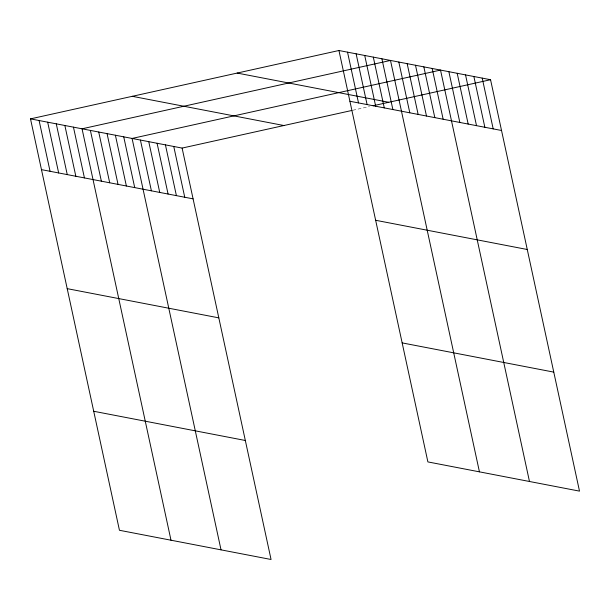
<?xml version="1.0" encoding="UTF-8"?>
<svg xmlns="http://www.w3.org/2000/svg" width="610" height="610" viewBox="0 0 610 610"><rect width="100%" height="100%" fill="white"/><g stroke="black" fill="none" stroke-linecap="round" stroke-linejoin="round"><path stroke-width="0.46" stroke-dasharray="3.05 2.29" d="M352.885 110.235L369.446 106.559"/><path stroke-width="0.91" d="M30.5 118.874L182.108 148.085L271.061 559.492L119.446 530.281L30.5 118.874L338.939 50.508L490.554 79.719L579.5 491.126L427.892 461.915L338.939 50.508M182.108 148.085L351.97 110.441M373.129 105.751L490.554 79.719M237.153 73.063L388.768 102.282M349.919 101.268L501.527 130.487M132.286 96.311L283.894 125.523M375.646 220.279L527.261 249.498M41.472 169.641L193.08 198.852M402.158 342.896L553.766 372.115M67.207 288.652L218.815 317.863M93.719 411.27L245.327 440.481M482.213 78.11L493.185 128.878M473.871 76.509L484.851 127.269M465.537 74.9L476.509 125.66M457.195 73.291L468.175 124.059M448.861 71.683L459.833 122.45M529.472 481.488L440.519 70.081L132.08 138.447L221.026 549.854M432.185 68.472L443.157 119.232M423.843 66.864L434.816 117.631M415.501 65.255L426.482 116.022M407.167 63.654L418.14 114.413M398.826 62.045L409.806 112.812M479.437 471.843L390.491 60.436L82.045 128.809L170.998 540.216M381.898 58.781L392.87 109.548M373.305 57.127L384.285 107.894M364.719 55.472L375.691 106.231M356.126 53.817L367.098 104.577M347.532 52.163L358.512 102.922M173.766 146.484L184.746 197.243M165.432 144.875L176.404 195.642M157.09 143.266L168.07 194.033M148.756 141.657L159.728 192.424M140.414 140.056L151.394 190.816M123.738 136.838L134.711 187.605M115.397 135.237L126.377 185.997M107.063 133.628L118.035 184.388M98.721 132.019L109.701 182.786M90.387 130.41L101.359 181.178M73.459 127.154L84.432 177.914M64.866 125.492L75.838 176.259M56.272 123.838L67.252 174.605M47.679 122.183L58.659 172.95M39.093 120.528L50.066 171.296"/></g></svg>
